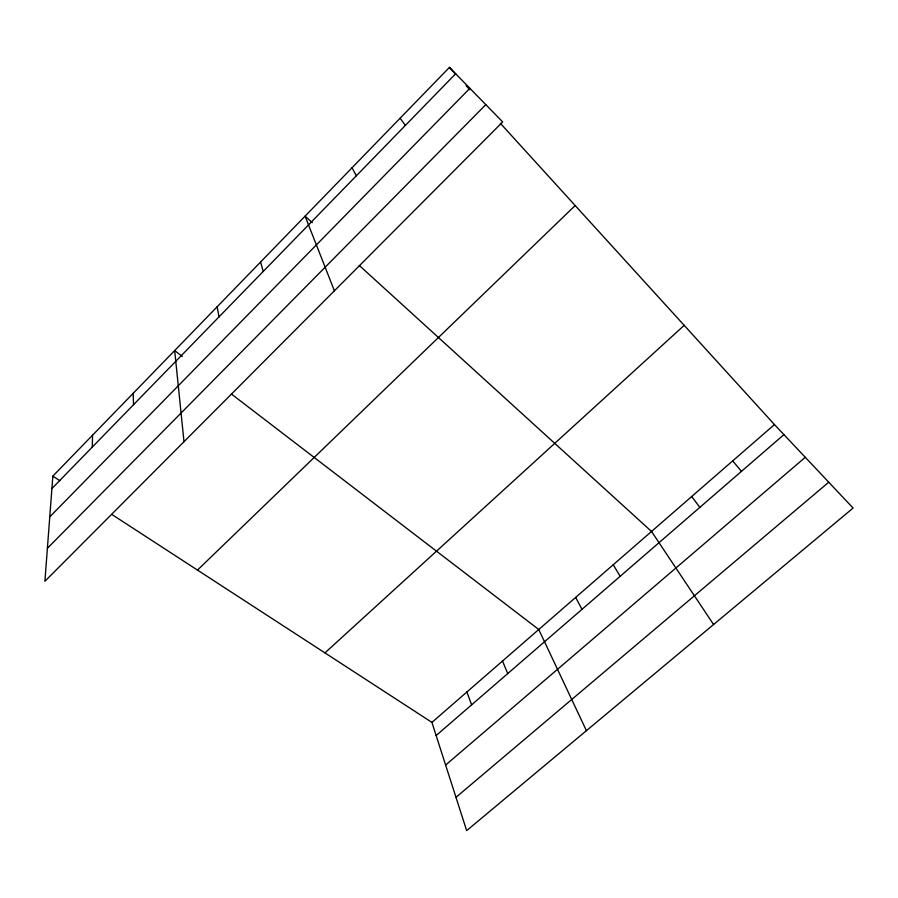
<?xml version="1.0" encoding="UTF-8"?>
<svg xmlns="http://www.w3.org/2000/svg" width="898" height="898" viewBox="0 0 898 898"><rect width="100%" height="100%" fill="white"/><g stroke="black" fill="none" stroke-linecap="round" stroke-linejoin="round"><path stroke-width="1.35" d="M92.258 447.103L92.55 435.193M52.847 476.12L44.9 581.275L502.678 121.937L449.449 67.372L52.847 476.12L59.773 480.621M51.904 488.568L455.668 73.737M49.76 516.878L469.879 88.318M47.392 548.308L485.807 104.639M197.493 570.084L575.169 205.541M324.941 652.891L684.186 325.357M431.927 722.396L774.458 424.574L853.1 508.055L466.668 830.628L431.927 722.396L111.891 514.475M436.147 735.529L783.92 434.621M445.621 765.062L805.282 457.295M455.982 797.334L828.753 482.204M182.305 356.416L174.672 350.568L184 441.693M231.504 394.11L538.755 629.509L586.416 730.669M312.246 222.659L305.084 216.149L334.393 290.795M359.335 265.516L651.533 531.459L713.573 624.514M449.449 67.372L455.926 74.489M466.107 85.669L469.811 89.744M500.377 123.329L774.458 424.574M732.678 460.899L741.467 471.349M691.718 496.515L699.834 507.37M400.138 118.188L405.38 125.406M613.244 564.741L620.148 576.325M352.027 167.769L356.349 175.784M575.663 597.417L581.983 609.338M502.51 661.029L507.74 673.579M466.904 691.988L471.618 704.829M260.6 261.992L263.226 271.454M217.136 306.79L218.989 316.904M133.151 393.358L133.533 404.695"/></g></svg>
